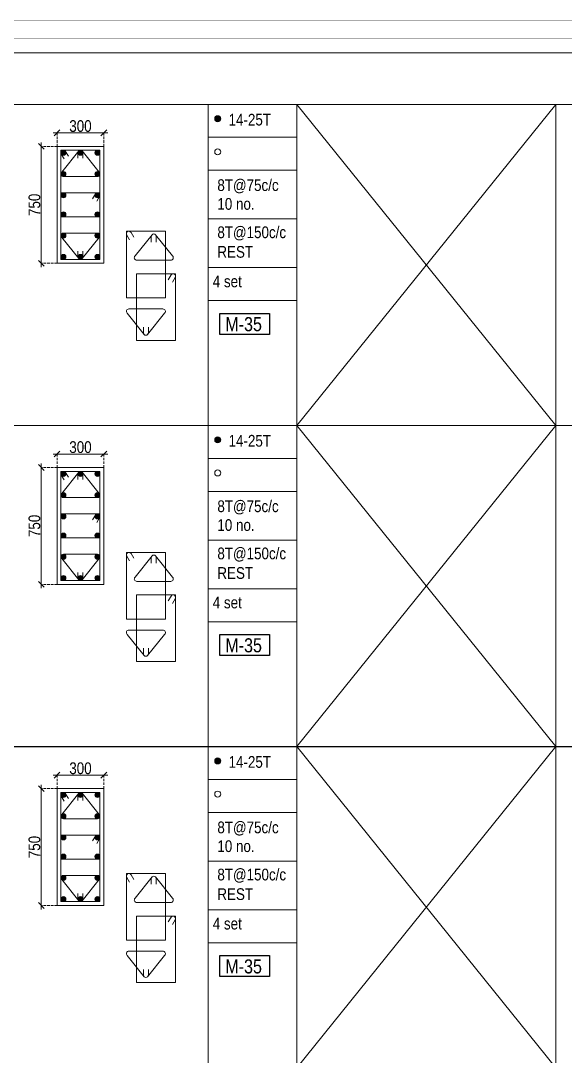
# Model space of a CAD drawing. Header units: millimetres. Extents: x 1112055 to 3390982, y -148532 to 766891.
# Drawn here: x 2335047 to 2349008, y 652030 to 678602 of the extents above; entities that cross this region are included whole.
import ezdxf
from ezdxf.enums import TextEntityAlignment as Align

# ---------------------------------------------------------------- set-up
doc = ezdxf.new("R2010")
doc.units = ezdxf.units.MM
doc.header["$PDMODE"] = 35
doc.header["$PDSIZE"] = -25
doc.linetypes.add('DASHED2', pattern=[0.375, 0.25, -0.125])
doc.linetypes.add('Hidden', pattern=[9.525, 6.35, -3.175])
for name, color, linetype, lineweight in [('B COL. SIZE DIM', 220, 'Continuous', 25), ('B COLSCH', 204, 'Continuous', 20), ('B COLUMN', 1, 'Hidden', 9), ('B STEEL', 34, 'Continuous', 15), ('B TITLE BLOCK', 250, 'Continuous', 0)]:
    doc.layers.add(name, color=color, linetype=linetype, lineweight=lineweight)
doc.layers.add('B TEXT', color=7, linetype='Continuous')
doc.styles.add('dim inside', font='romans.shx', dxfattribs={"width": 0.8, "height": 125})
doc.styles.add('SWINC', font='swissc.ttf')
doc.dimstyles.new('dim inside', dxfattribs={"dimtxt": 125, "dimasz": 100, "dimexe": 0, "dimexo": 0, "dimgap": 10, "dimtad": 0, "dimdec": 0, "dimzin": 0, "dimdsep": 46, "dimtxsty": 'dim inside', "dimblk": 'SMALL', "dimcen": 0.09, "dimadec": 0, "dimazin": 0, "dimtfac": 1, "dimtdec": 0, "dimtofl": 0, "dimtmove": 0, "dimatfit": 3, "dimfxl": 1, "dimtolj": 1, "dimtzin": 0, "dimarcsym": 2})

# ---------------------------------------------------------------- blocks, each defined once
blk = doc.blocks.new('_Oblique')
at = {"color": 0, "linetype": 'ByBlock', "lineweight": -2}
blk.add_line((-0.5, -0.5), (0.5, 0.5), dxfattribs=at)
blk = doc.blocks.new('*D3166')
at = {"layer": 'B COL. SIZE DIM', "color": 250, "lineweight": 9, "ltscale": 250, "transparency": 16777216}
blk.add_line((2335878, 659244), (2337278, 659244), dxfattribs=at)
at = {"layer": 'B COL. SIZE DIM', "color": 250, "linetype": 'DASHED2', "lineweight": 9, "ltscale": 250, "transparency": 16777216}
for p, q in [((2335978, 658899), (2335978, 659244)), ((2337178, 658899), (2337178, 659244))]:
    blk.add_line(p, q, dxfattribs=at)
at = {"layer": 'Defpoints', "color": 0, "transparency": 16777216}
for p in [(2337178, 659244), (2335978, 658899), (2337178, 658899)]:
    blk.add_point(p, dxfattribs=at)
at = {"layer": 'B COL. SIZE DIM', "color": 250, "lineweight": 9, "transparency": 16777216, "xscale": 150, "yscale": 150, "zscale": 150, "rotation": 180}
blk.add_blockref('_Oblique', (2335978, 659244), dxfattribs=at)
at = {"layer": 'B COL. SIZE DIM', "color": 250, "lineweight": 9, "transparency": 16777216, "xscale": 150, "yscale": 150, "zscale": 150}
blk.add_blockref('_Oblique', (2337178, 659244), dxfattribs=at)
at = {"layer": 'B COL. SIZE DIM', "color": 6, "transparency": 16777216, "insert": (2336578, 659419), "char_height": 300, "attachment_point": 5, "style": 'SWINC'}
blk.add_mtext('\\A1;300', dxfattribs=at)
blk = doc.blocks.new('*D3167')
at = {"layer": 'B COL. SIZE DIM', "color": 250, "lineweight": 9, "ltscale": 250, "transparency": 16777216}
blk.add_line((2335574, 658999), (2335574, 655799), dxfattribs=at)
at = {"layer": 'B COL. SIZE DIM', "color": 250, "linetype": 'DASHED2', "lineweight": 9, "ltscale": 250, "transparency": 16777216}
for p, q in [((2335978, 658899), (2335574, 658899)), ((2335978, 655899), (2335574, 655899))]:
    blk.add_line(p, q, dxfattribs=at)
at = {"layer": 'Defpoints', "color": 0, "transparency": 16777216}
for p in [(2335978, 658899), (2335574, 655899), (2335978, 655899)]:
    blk.add_point(p, dxfattribs=at)
at = {"layer": 'B COL. SIZE DIM', "color": 250, "lineweight": 9, "transparency": 16777216, "xscale": 150, "yscale": 150, "zscale": 150}
for p, rotation in [((2335574, 658899), 90), ((2335574, 655899), 270)]:
    blk.add_blockref('_Oblique', p, dxfattribs=dict(at, rotation=rotation))
at = {"layer": 'B COL. SIZE DIM', "color": 6, "transparency": 16777216, "insert": (2335399, 657399), "char_height": 300, "attachment_point": 5, "rotation": 90, "style": 'SWINC'}
blk.add_mtext('\\A1;750', dxfattribs=at)
blk = doc.blocks.new('*D3168')
at = {"layer": 'B COL. SIZE DIM', "color": 250, "lineweight": 9, "ltscale": 250, "transparency": 16777216}
blk.add_line((2335878, 667484), (2337278, 667484), dxfattribs=at)
at = {"layer": 'B COL. SIZE DIM', "color": 250, "linetype": 'DASHED2', "lineweight": 9, "ltscale": 250, "transparency": 16777216}
for p, q in [((2335978, 667139), (2335978, 667484)), ((2337178, 667139), (2337178, 667484))]:
    blk.add_line(p, q, dxfattribs=at)
at = {"layer": 'Defpoints', "color": 0, "transparency": 16777216}
for p in [(2337178, 667484), (2335978, 667139), (2337178, 667139)]:
    blk.add_point(p, dxfattribs=at)
at = {"layer": 'B COL. SIZE DIM', "color": 250, "lineweight": 9, "transparency": 16777216, "xscale": 150, "yscale": 150, "zscale": 150, "rotation": 180}
blk.add_blockref('_Oblique', (2335978, 667484), dxfattribs=at)
at = {"layer": 'B COL. SIZE DIM', "color": 250, "lineweight": 9, "transparency": 16777216, "xscale": 150, "yscale": 150, "zscale": 150}
blk.add_blockref('_Oblique', (2337178, 667484), dxfattribs=at)
at = {"layer": 'B COL. SIZE DIM', "color": 6, "transparency": 16777216, "insert": (2336578, 667659), "char_height": 300, "attachment_point": 5, "style": 'SWINC'}
blk.add_mtext('\\A1;300', dxfattribs=at)
blk = doc.blocks.new('*D3169')
at = {"layer": 'B COL. SIZE DIM', "color": 250, "lineweight": 9, "ltscale": 250, "transparency": 16777216}
blk.add_line((2335574, 667239), (2335574, 664039), dxfattribs=at)
at = {"layer": 'B COL. SIZE DIM', "color": 250, "linetype": 'DASHED2', "lineweight": 9, "ltscale": 250, "transparency": 16777216}
for p, q in [((2335978, 667139), (2335574, 667139)), ((2335978, 664139), (2335574, 664139))]:
    blk.add_line(p, q, dxfattribs=at)
at = {"layer": 'Defpoints', "color": 0, "transparency": 16777216}
for p in [(2335978, 667139), (2335574, 664139), (2335978, 664139)]:
    blk.add_point(p, dxfattribs=at)
at = {"layer": 'B COL. SIZE DIM', "color": 250, "lineweight": 9, "transparency": 16777216, "xscale": 150, "yscale": 150, "zscale": 150}
for p, rotation in [((2335574, 667139), 90), ((2335574, 664139), 270)]:
    blk.add_blockref('_Oblique', p, dxfattribs=dict(at, rotation=rotation))
at = {"layer": 'B COL. SIZE DIM', "color": 6, "transparency": 16777216, "insert": (2335399, 665639), "char_height": 300, "attachment_point": 5, "rotation": 90, "style": 'SWINC'}
blk.add_mtext('\\A1;750', dxfattribs=at)
blk = doc.blocks.new('*D3170')
at = {"layer": 'B COL. SIZE DIM', "color": 250, "lineweight": 9, "ltscale": 250, "transparency": 16777216}
blk.add_line((2335878, 675723), (2337278, 675723), dxfattribs=at)
at = {"layer": 'B COL. SIZE DIM', "color": 250, "linetype": 'DASHED2', "lineweight": 9, "ltscale": 250, "transparency": 16777216}
for p, q in [((2335978, 675378), (2335978, 675723)), ((2337178, 675378), (2337178, 675723))]:
    blk.add_line(p, q, dxfattribs=at)
at = {"layer": 'Defpoints', "color": 0, "transparency": 16777216}
for p in [(2337178, 675723), (2335978, 675378), (2337178, 675378)]:
    blk.add_point(p, dxfattribs=at)
at = {"layer": 'B COL. SIZE DIM', "color": 250, "lineweight": 9, "transparency": 16777216, "xscale": 150, "yscale": 150, "zscale": 150, "rotation": 180}
blk.add_blockref('_Oblique', (2335978, 675723), dxfattribs=at)
at = {"layer": 'B COL. SIZE DIM', "color": 250, "lineweight": 9, "transparency": 16777216, "xscale": 150, "yscale": 150, "zscale": 150}
blk.add_blockref('_Oblique', (2337178, 675723), dxfattribs=at)
at = {"layer": 'B COL. SIZE DIM', "color": 6, "transparency": 16777216, "insert": (2336578, 675898), "char_height": 300, "attachment_point": 5, "style": 'SWINC'}
blk.add_mtext('\\A1;300', dxfattribs=at)
blk = doc.blocks.new('*D3171')
at = {"layer": 'B COL. SIZE DIM', "color": 250, "lineweight": 9, "ltscale": 250, "transparency": 16777216}
blk.add_line((2335574, 675478), (2335574, 672278), dxfattribs=at)
at = {"layer": 'B COL. SIZE DIM', "color": 250, "linetype": 'DASHED2', "lineweight": 9, "ltscale": 250, "transparency": 16777216}
for p, q in [((2335978, 675378), (2335574, 675378)), ((2335978, 672378), (2335574, 672378))]:
    blk.add_line(p, q, dxfattribs=at)
at = {"layer": 'Defpoints', "color": 0, "transparency": 16777216}
for p in [(2335978, 675378), (2335574, 672378), (2335978, 672378)]:
    blk.add_point(p, dxfattribs=at)
at = {"layer": 'B COL. SIZE DIM', "color": 250, "lineweight": 9, "transparency": 16777216, "xscale": 150, "yscale": 150, "zscale": 150}
for p, rotation in [((2335574, 675378), 90), ((2335574, 672378), 270)]:
    blk.add_blockref('_Oblique', p, dxfattribs=dict(at, rotation=rotation))
at = {"layer": 'B COL. SIZE DIM', "color": 6, "transparency": 16777216, "insert": (2335399, 673878), "char_height": 300, "attachment_point": 5, "rotation": 90, "style": 'SWINC'}
blk.add_mtext('\\A1;750', dxfattribs=at)

msp = doc.modelspace()

# ---------------------------------------------------------------- hatches: boundary and pattern name
at = {"layer": 'B STEEL', "lineweight": 9, "ltscale": 0.5}
h = msp.add_hatch(color=34, dxfattribs=at)
edge = h.paths.add_edge_path()
edge.add_arc((2340096.4, 676087.6), 76.8, 0, 360)
h = msp.add_hatch(color=34, dxfattribs=at)
edge = h.paths.add_edge_path()
edge.add_arc((2336142.1, 675214.5), 64, 0, 360)
at = {"layer": 'B STEEL'}
h = msp.add_hatch(color=34, dxfattribs=at)
edge = h.paths.add_edge_path()
edge.add_arc((2336578.1, 675214.5), 64, 0, 360)
at = {"layer": 'B STEEL', "lineweight": 9, "ltscale": 0.5}
h = msp.add_hatch(color=34, dxfattribs=at)
edge = h.paths.add_edge_path()
edge.add_arc((2337014, 675214.5), 64, 180, 540, ccw=False)
at = {"layer": 'B STEEL'}
h = msp.add_hatch(color=34, dxfattribs=at)
edge = h.paths.add_edge_path()
edge.add_arc((2336142.1, 674669.1), 64, 0, 360)
h = msp.add_hatch(color=34, dxfattribs=at)
edge = h.paths.add_edge_path()
edge.add_arc((2337014, 674669.1), 64, 0, 360)
h = msp.add_hatch(color=34, dxfattribs=at)
edge = h.paths.add_edge_path()
edge.add_arc((2336142.1, 674123.8), 64, 0, 360)
h = msp.add_hatch(color=34, dxfattribs=at)
edge = h.paths.add_edge_path()
edge.add_arc((2337014, 674123.8), 64, 0, 360)
h = msp.add_hatch(color=34, dxfattribs=at)
edge = h.paths.add_edge_path()
edge.add_arc((2336142.1, 673633.2), 64, 0, 360)
h = msp.add_hatch(color=34, dxfattribs=at)
edge = h.paths.add_edge_path()
edge.add_arc((2337014, 673633.2), 64, 0, 360)
h = msp.add_hatch(color=34, dxfattribs=at)
edge = h.paths.add_edge_path()
edge.add_arc((2336142.1, 673087.8), 64, 0, 360)
h = msp.add_hatch(color=34, dxfattribs=at)
edge = h.paths.add_edge_path()
edge.add_arc((2337014, 673087.8), 64, 0, 360)
at = {"layer": 'B STEEL', "lineweight": 9, "ltscale": 0.5}
h = msp.add_hatch(color=34, dxfattribs=at)
edge = h.paths.add_edge_path()
edge.add_arc((2336142.1, 672542.5), 64, 0, 360, ccw=False)
at = {"layer": 'B STEEL'}
h = msp.add_hatch(color=34, dxfattribs=at)
edge = h.paths.add_edge_path()
edge.add_arc((2336578.1, 672542.5), 64, 0, 360)
at = {"layer": 'B STEEL', "lineweight": 9, "ltscale": 0.5}
h = msp.add_hatch(color=34, dxfattribs=at)
edge = h.paths.add_edge_path()
edge.add_arc((2337014, 672542.5), 64, -180, 180)
h = msp.add_hatch(color=34, dxfattribs=at)
edge = h.paths.add_edge_path()
edge.add_arc((2340096.4, 667847.8), 76.8, 0, 360)
h = msp.add_hatch(color=34, dxfattribs=at)
edge = h.paths.add_edge_path()
edge.add_arc((2336142.1, 666974.6), 64, 0, 360)
at = {"layer": 'B STEEL'}
h = msp.add_hatch(color=34, dxfattribs=at)
edge = h.paths.add_edge_path()
edge.add_arc((2336578.1, 666974.6), 64, 0, 360)
at = {"layer": 'B STEEL', "lineweight": 9, "ltscale": 0.5}
h = msp.add_hatch(color=34, dxfattribs=at)
edge = h.paths.add_edge_path()
edge.add_arc((2337014, 666974.6), 64, 180, 540, ccw=False)
at = {"layer": 'B STEEL'}
h = msp.add_hatch(color=34, dxfattribs=at)
edge = h.paths.add_edge_path()
edge.add_arc((2336142.1, 666429.3), 64, 0, 360)
h = msp.add_hatch(color=34, dxfattribs=at)
edge = h.paths.add_edge_path()
edge.add_arc((2337014, 666429.3), 64, 0, 360)
h = msp.add_hatch(color=34, dxfattribs=at)
edge = h.paths.add_edge_path()
edge.add_arc((2336142.1, 665884), 64, 0, 360)
h = msp.add_hatch(color=34, dxfattribs=at)
edge = h.paths.add_edge_path()
edge.add_arc((2337014, 665884), 64, 0, 360)
h = msp.add_hatch(color=34, dxfattribs=at)
edge = h.paths.add_edge_path()
edge.add_arc((2336142.1, 665393.3), 64, 0, 360)
h = msp.add_hatch(color=34, dxfattribs=at)
edge = h.paths.add_edge_path()
edge.add_arc((2337014, 665393.3), 64, 0, 360)
h = msp.add_hatch(color=34, dxfattribs=at)
edge = h.paths.add_edge_path()
edge.add_arc((2336142.1, 664848), 64, 0, 360)
h = msp.add_hatch(color=34, dxfattribs=at)
edge = h.paths.add_edge_path()
edge.add_arc((2337014, 664848), 64, 0, 360)
at = {"layer": 'B STEEL', "lineweight": 9, "ltscale": 0.5}
h = msp.add_hatch(color=34, dxfattribs=at)
edge = h.paths.add_edge_path()
edge.add_arc((2336142.1, 664302.7), 64, 0, 360, ccw=False)
at = {"layer": 'B STEEL'}
h = msp.add_hatch(color=34, dxfattribs=at)
edge = h.paths.add_edge_path()
edge.add_arc((2336578.1, 664302.7), 64, 0, 360)
at = {"layer": 'B STEEL', "lineweight": 9, "ltscale": 0.5}
h = msp.add_hatch(color=34, dxfattribs=at)
edge = h.paths.add_edge_path()
edge.add_arc((2337014, 664302.7), 64, -180, 180)
h = msp.add_hatch(color=34, dxfattribs=at)
edge = h.paths.add_edge_path()
edge.add_arc((2340096.4, 659608), 76.8, 0, 360)
h = msp.add_hatch(color=34, dxfattribs=at)
edge = h.paths.add_edge_path()
edge.add_arc((2336142.1, 658734.8), 64, 0, 360)
at = {"layer": 'B STEEL'}
h = msp.add_hatch(color=34, dxfattribs=at)
edge = h.paths.add_edge_path()
edge.add_arc((2336578.1, 658734.8), 64, 0, 360)
at = {"layer": 'B STEEL', "lineweight": 9, "ltscale": 0.5}
h = msp.add_hatch(color=34, dxfattribs=at)
edge = h.paths.add_edge_path()
edge.add_arc((2337014, 658734.8), 64, 180, 540, ccw=False)
at = {"layer": 'B STEEL'}
h = msp.add_hatch(color=34, dxfattribs=at)
edge = h.paths.add_edge_path()
edge.add_arc((2336142.1, 658189.4), 64, 0, 360)
h = msp.add_hatch(color=34, dxfattribs=at)
edge = h.paths.add_edge_path()
edge.add_arc((2337014, 658189.4), 64, 0, 360)
h = msp.add_hatch(color=34, dxfattribs=at)
edge = h.paths.add_edge_path()
edge.add_arc((2336142.1, 657644.1), 64, 0, 360)
h = msp.add_hatch(color=34, dxfattribs=at)
edge = h.paths.add_edge_path()
edge.add_arc((2337014, 657644.1), 64, 0, 360)
h = msp.add_hatch(color=34, dxfattribs=at)
edge = h.paths.add_edge_path()
edge.add_arc((2336142.1, 657153.5), 64, 0, 360)
h = msp.add_hatch(color=34, dxfattribs=at)
edge = h.paths.add_edge_path()
edge.add_arc((2337014, 657153.5), 64, 0, 360)
h = msp.add_hatch(color=34, dxfattribs=at)
edge = h.paths.add_edge_path()
edge.add_arc((2336142.1, 656608.1), 64, 0, 360)
h = msp.add_hatch(color=34, dxfattribs=at)
edge = h.paths.add_edge_path()
edge.add_arc((2337014, 656608.1), 64, 0, 360)
at = {"layer": 'B STEEL', "lineweight": 9, "ltscale": 0.5}
h = msp.add_hatch(color=34, dxfattribs=at)
edge = h.paths.add_edge_path()
edge.add_arc((2336142.1, 656062.8), 64, 0, 360, ccw=False)
at = {"layer": 'B STEEL'}
h = msp.add_hatch(color=34, dxfattribs=at)
edge = h.paths.add_edge_path()
edge.add_arc((2336578.1, 656062.8), 64, 0, 360)
at = {"layer": 'B STEEL', "lineweight": 9, "ltscale": 0.5}
h = msp.add_hatch(color=34, dxfattribs=at)
edge = h.paths.add_edge_path()
edge.add_arc((2337014, 656062.8), 64, -180, 180)

# ---------------------------------------------------------------- linework, layer by layer
msp.add_line((2203002.6, 659976.3), (2389841.5, 659976.3))
at = {"layer": 'B COLSCH', "color": 250, "lineweight": 0}
for p, q in [((2203002.6, 677775), (2375997.6, 677775)), ((2203002.6, 676456), (2375997.6, 676456)), ((2339850.1, 676456), (2339850.1, 627016.9)), ((2342124.5, 676456), (2342124.5, 618141.8)), ((2348762.2, 676456), (2348762.2, 618141.8)), ((2339850.1, 675611), (2342124.5, 675611)), ((2339850.1, 674766), (2342124.5, 674766)), ((2339850.1, 673516.2), (2342124.5, 673516.2)), ((2339850.1, 672266.4), (2342124.5, 672266.4)), ((2339850.1, 671421.4), (2342124.5, 671421.4)), ((2203002.6, 668216.1), (2375997.6, 668216.1)), ((2339850.1, 667371.1), (2342124.5, 667371.1)), ((2339850.1, 666526.1), (2342124.5, 666526.1)), ((2339850.1, 665276.3), (2342124.5, 665276.3)), ((2339850.1, 664026.6), (2342124.5, 664026.6)), ((2339850.1, 663181.6), (2342124.5, 663181.6)), ((2203002.6, 659976.3), (2375997.6, 659976.3)), ((2339850.1, 659131.3), (2342124.5, 659131.3)), ((2339850.1, 658286.3), (2342124.5, 658286.3)), ((2339850.1, 657036.5), (2342124.5, 657036.5)), ((2339850.1, 655786.7), (2342124.5, 655786.7)), ((2339850.1, 654941.7), (2342124.5, 654941.7))]:
    msp.add_line(p, q, dxfattribs=at)
for points in [[(2348762.2, 643496.6), (2342124.5, 651736.4), (2348762.2, 659976.3), (2342124.5, 668216.1), (2348762.2, 676456)], [(2342124.5, 643496.6), (2348762.2, 651736.4), (2342124.5, 659976.3), (2348762.2, 668216.1), (2342124.5, 676456)]]:
    msp.add_lwpolyline(points, dxfattribs=at)
at = {"layer": 'B COLUMN', "color": 1, "linetype": 'ByBlock', "lineweight": 20}
for points in [[(2335978.1, 672378.5), (2337178.1, 672378.5), (2337178.1, 675378.5), (2335978.1, 675378.5)], [(2335978.1, 664138.6), (2337178.1, 664138.6), (2337178.1, 667138.6), (2335978.1, 667138.6)], [(2335978.1, 655898.8), (2337178.1, 655898.8), (2337178.1, 658898.8), (2335978.1, 658898.8)]]:
    msp.add_lwpolyline(points, close=True, dxfattribs=at)
at = {"layer": 'B STEEL', "color": 34, "lineweight": 9, "ltscale": 0.5}
for points in [[(2336078.1, 673569.1), (2337078.1, 673569.1), (2337078.1, 675278.5), (2336078.1, 675278.5)], [(2336078.1, 674187.8), (2337078.1, 674187.8), (2337078.1, 672478.5), (2336078.1, 672478.5)], [(2337755.4, 671490.1), (2338755.4, 671490.1), (2338755.4, 673199.4), (2337755.4, 673199.4)], [(2338018, 672108.8), (2339018, 672108.8), (2339018, 670399.4), (2338018, 670399.4)], [(2336078.1, 665329.3), (2337078.1, 665329.3), (2337078.1, 667038.6), (2336078.1, 667038.6)], [(2336078.1, 665948), (2337078.1, 665948), (2337078.1, 664238.6), (2336078.1, 664238.6)], [(2337755.4, 663250.2), (2338755.4, 663250.2), (2338755.4, 664959.6), (2337755.4, 664959.6)], [(2338018, 663868.9), (2339018, 663868.9), (2339018, 662159.6), (2338018, 662159.6)], [(2336078.1, 657089.4), (2337078.1, 657089.4), (2337078.1, 658798.8), (2336078.1, 658798.8)], [(2336078.1, 657708.1), (2337078.1, 657708.1), (2337078.1, 655998.8), (2336078.1, 655998.8)], [(2337755.4, 655010.4), (2338755.4, 655010.4), (2338755.4, 656719.7), (2337755.4, 656719.7)], [(2338018, 655629.1), (2339018, 655629.1), (2339018, 653919.7), (2338018, 653919.7)]]:
    msp.add_lwpolyline(points, close=True, dxfattribs=at)
for points in [[(2336162.3, 675059.4), (2336087.6, 675180.9, -1), (2336196.6, 675248), (2336271.4, 675126.5)], [(2336642.1, 675071.8), (2336642.1, 675214.5, 1), (2336514, 675214.5), (2336514, 675071.8)], [(2336993.8, 673968.8), (2337068.6, 674090.3, 1), (2336959.5, 674157.4), (2336884.7, 674035.9)], [(2337839.6, 672980.4), (2337764.9, 673101.8, -1), (2337873.9, 673168.9), (2337948.7, 673047.5)], [(2338522.6, 672923.5), (2338522.6, 673066.1, 1), (2338394.5, 673066.1), (2338394.5, 672923.5)], [(2336642.1, 672685.1), (2336642.1, 672542.5, -1), (2336514, 672542.5), (2336514, 672685.1)], [(2338933.7, 671889.7), (2339008.5, 672011.2, 1), (2338899.5, 672078.3), (2338824.7, 671956.8)], [(2338319.4, 670739.7), (2338319.4, 670597, -1), (2338191.4, 670597), (2338191.4, 670739.7)], [(2336162.3, 666819.6), (2336087.6, 666941.1, -1), (2336196.6, 667008.2), (2336271.4, 666886.7)], [(2336642.1, 666832), (2336642.1, 666974.6, 1), (2336514, 666974.6), (2336514, 666832)], [(2336993.8, 665728.9), (2337068.6, 665850.4, 1), (2336959.5, 665917.5), (2336884.7, 665796)], [(2337839.6, 664740.5), (2337764.9, 664862, -1), (2337873.9, 664929.1), (2337948.7, 664807.6)], [(2338522.6, 664683.6), (2338522.6, 664826.3, 1), (2338394.5, 664826.3), (2338394.5, 664683.6)], [(2336642.1, 664445.3), (2336642.1, 664302.7, -1), (2336514, 664302.7), (2336514, 664445.3)], [(2338933.7, 663649.9), (2339008.5, 663771.3, 1), (2338899.5, 663838.4), (2338824.7, 663717)], [(2338319.4, 662499.8), (2338319.4, 662357.2, -1), (2338191.4, 662357.2), (2338191.4, 662499.8)], [(2336162.3, 658579.7), (2336087.6, 658701.2, -1), (2336196.6, 658768.3), (2336271.4, 658646.8)], [(2336642.1, 658592.1), (2336642.1, 658734.8, 1), (2336514, 658734.8), (2336514, 658592.1)], [(2336993.8, 657489.1), (2337068.6, 657610.6, 1), (2336959.5, 657677.7), (2336884.7, 657556.2)], [(2337839.6, 656500.7), (2337764.9, 656622.1, -1), (2337873.9, 656689.3), (2337948.7, 656567.8)], [(2338522.6, 656443.8), (2338522.6, 656586.4, 1), (2338394.5, 656586.4), (2338394.5, 656443.8)], [(2336642.1, 656205.5), (2336642.1, 656062.8, -1), (2336514, 656062.8), (2336514, 656205.5)], [(2338933.7, 655410), (2339008.5, 655531.5, 1), (2338899.5, 655598.6), (2338824.7, 655477.1)], [(2338319.4, 654260), (2338319.4, 654117.3, -1), (2338191.4, 654117.3), (2338191.4, 654260)]]:
    msp.add_lwpolyline(points, format="xyb", dxfattribs=at)
for points in [[(2336623.3, 675259.8), (2337059.2, 674714.5, -0.6687154), (2337014, 674605.1), (2336142.1, 674605.1, -0.6687154), (2336096.9, 674714.5), (2336532.9, 675259.8, -0.4133445)], [(2336623.3, 672497.2), (2337059.2, 673042.5, 0.6687154), (2337014, 673151.8), (2336142.1, 673151.8, 0.6687154), (2336096.9, 673042.5), (2336532.9, 672497.2, 0.4133445)], [(2338503.7, 673111.4), (2338939.7, 672566.1, -0.6687154), (2338894.5, 672456.8), (2338022.6, 672456.8, -0.6687154), (2337977.4, 672566.1), (2338413.3, 673111.4, -0.4133445)], [(2338300.6, 670551.7), (2338736.6, 671097, 0.6687154), (2338691.4, 671206.4), (2337819.4, 671206.4, 0.6687154), (2337774.2, 671097), (2338210.2, 670551.7, 0.4133445)], [(2336623.3, 667020), (2337059.2, 666474.6, -0.6687154), (2337014, 666365.3), (2336142.1, 666365.3, -0.6687154), (2336096.9, 666474.6), (2336532.9, 667020, -0.4133445)], [(2336623.3, 664257.3), (2337059.2, 664802.6, 0.6687154), (2337014, 664912), (2336142.1, 664912, 0.6687154), (2336096.9, 664802.6), (2336532.9, 664257.3, 0.4133445)], [(2338503.7, 664871.6), (2338939.7, 664326.3, -0.6687154), (2338894.5, 664216.9), (2338022.6, 664216.9, -0.6687154), (2337977.4, 664326.3), (2338413.3, 664871.6, -0.4133445)], [(2338300.6, 662311.8), (2338736.6, 662857.2, 0.6687154), (2338691.4, 662966.5), (2337819.4, 662966.5, 0.6687154), (2337774.2, 662857.2), (2338210.2, 662311.8, 0.4133445)], [(2336623.3, 658780.1), (2337059.2, 658234.8, -0.6687154), (2337014, 658125.4), (2336142.1, 658125.4, -0.6687154), (2336096.9, 658234.8), (2336532.9, 658780.1, -0.4133445)], [(2336623.3, 656017.5), (2337059.2, 656562.8, 0.6687154), (2337014, 656672.2), (2336142.1, 656672.2, 0.6687154), (2336096.9, 656562.8), (2336532.9, 656017.5, 0.4133445)], [(2338503.7, 656631.7), (2338939.7, 656086.4, -0.6687154), (2338894.5, 655977.1), (2338022.6, 655977.1, -0.6687154), (2337977.4, 656086.4), (2338413.3, 656631.7, -0.4133445)], [(2338300.6, 654072), (2338736.6, 654617.3, 0.6687154), (2338691.4, 654726.7), (2337819.4, 654726.7, 0.6687154), (2337774.2, 654617.3), (2338210.2, 654072, 0.4133445)]]:
    msp.add_lwpolyline(points, format="xyb", close=True, dxfattribs=at)
for centre, radius in [((2340096.4, 676087.6), 76.8), ((2336142.1, 675214.5), 64), ((2336578.1, 675214.5), 64), ((2337014, 675214.5), 64), ((2340096.4, 675237.4), 76.8), ((2336142.1, 674669.1), 64), ((2337014, 674669.1), 64), ((2336142.1, 674123.8), 64), ((2337014, 674123.8), 64), ((2336142.1, 673633.2), 64), ((2337014, 673633.2), 64), ((2336142.1, 673087.8), 64), ((2337014, 673087.8), 64), ((2336142.1, 672542.5), 64), ((2336578.1, 672542.5), 64), ((2337014, 672542.5), 64), ((2340096.4, 667847.8), 76.8), ((2336142.1, 666974.6), 64), ((2336578.1, 666974.6), 64), ((2337014, 666974.6), 64), ((2340096.4, 666997.5), 76.8), ((2336142.1, 666429.3), 64), ((2337014, 666429.3), 64), ((2336142.1, 665884), 64), ((2337014, 665884), 64), ((2336142.1, 665393.3), 64), ((2337014, 665393.3), 64), ((2336142.1, 664848), 64), ((2337014, 664848), 64), ((2336142.1, 664302.7), 64), ((2336578.1, 664302.7), 64), ((2337014, 664302.7), 64), ((2340096.4, 659608), 76.8), ((2336142.1, 658734.8), 64), ((2336578.1, 658734.8), 64), ((2337014, 658734.8), 64), ((2340096.4, 658757.7), 76.8), ((2336142.1, 658189.4), 64), ((2337014, 658189.4), 64), ((2336142.1, 657644.1), 64), ((2337014, 657644.1), 64), ((2336142.1, 657153.5), 64), ((2337014, 657153.5), 64), ((2336142.1, 656608.1), 64), ((2337014, 656608.1), 64), ((2336142.1, 656062.8), 64), ((2336578.1, 656062.8), 64), ((2337014, 656062.8), 64)]:
    msp.add_circle(centre, radius, dxfattribs=at)
at = {"layer": 'B TEXT', "color": 1}
for points in [[(2340153.8, 671092.4), (2341428.4, 671092.4), (2341428.4, 670554.4), (2340153.8, 670554.4)], [(2340153.8, 662852.5), (2341428.4, 662852.5), (2341428.4, 662314.6), (2340153.8, 662314.6)], [(2340153.8, 654612.7), (2341428.4, 654612.7), (2341428.4, 654074.7), (2340153.8, 654074.7)]]:
    msp.add_lwpolyline(points, close=True, dxfattribs=at)
at = {"layer": 'B TITLE BLOCK', "color": 1, "const_width": 10.1}
msp.add_lwpolyline([(2202163.6, 678597.2), (2202163.6, 599270.5), (2390290, 599270.5), (2390290, 678597.2)], close=True, dxfattribs=at)
at = {"layer": 'B TITLE BLOCK', "color": 250, "lineweight": 0, "const_width": 10.1}
msp.add_lwpolyline([(2202612.1, 678148.7), (2202612.1, 599718.9), (2389841.5, 599718.9), (2389841.5, 678148.7)], close=True, dxfattribs=at)

# ---------------------------------------------------------------- texts
at = {"layer": 'B TEXT', "style": 'SWINC'}
for s, p in [('14-25T', (2340374.9, 675913.1)), ('8T@75c/c', (2340088, 674233.2)), ('10 no.', (2340088, 673751.5)), ('8T@150c/c', (2340088, 673023.4)), ('REST', (2340088, 672521)), ('4 set', (2339969.7, 671763.9)), ('14-25T', (2340374.9, 667673.2)), ('8T@75c/c', (2340088, 665993.4)), ('10 no.', (2340088, 665511.6)), ('8T@150c/c', (2340088, 664783.5)), ('REST', (2340088, 664281.1)), ('4 set', (2339969.7, 663524.1)), ('14-25T', (2340374.9, 659433.4)), ('8T@75c/c', (2340088, 657753.6)), ('10 no.', (2340088, 657271.8)), ('8T@150c/c', (2340088, 656543.7)), ('REST', (2340088, 656041.3)), ('4 set', (2339969.7, 655284.2))]:
    msp.add_text(s, height=300, dxfattribs=at).set_placement(p)
at = {"layer": 'B TEXT', "color": 1, "style": 'SWINC'}
for p in [(2340291.2, 670527.9), (2340291.2, 662288), (2340291.2, 654048.2)]:
    msp.add_text('M-35', height=360, dxfattribs=at).set_placement(p, align=Align.BOTTOM_LEFT)

# ---------------------------------------------------------------- dimensions: what is measured, and where the dimension line sits
at = {"layer": 'B COL. SIZE DIM', "color": 250, "ltscale": 250}
for base, p1, p2, picture, middle in [((2337178.1, 675723.4), (2335978.1, 675378.5), (2337178.1, 675378.5), '*D3170', (2336578.1, 675898.4)), ((2337178.1, 667483.6), (2335978.1, 667138.6), (2337178.1, 667138.6), '*D3168', (2336578.1, 667658.6)), ((2337178.1, 659243.7), (2335978.1, 658898.8), (2337178.1, 658898.8), '*D3166', (2336578.1, 659418.7))]:
    dim = msp.add_linear_dim(base=base, p1=p1, p2=p2, dimstyle='dim inside', override={"dimtxt": 300, "dimasz": 150, "dimgap": 25, "dimtad": 3, "dimlfac": 0.25, "dimtxsty": 'SWINC', "dimblk1": 'Oblique', "dimblk2": 'Oblique', "dimsah": 1, "dimdle": 100, "dimclrd": 250, "dimclre": 250, "dimclrt": 6, "dimfxl": 1000, "dimlwd": 9, "dimlwe": 9}, dxfattribs=at)
    dim.commit()
    dim.dimension.update_dxf_attribs({"geometry": picture, "text_midpoint": middle})
for base, p1, p2, picture, middle in [((2335574.2, 672378.5), (2335978.1, 675378.5), (2335978.1, 672378.5), '*D3171', (2335399.2, 673878.5)), ((2335574.2, 664138.6), (2335978.1, 667138.6), (2335978.1, 664138.6), '*D3169', (2335399.2, 665638.6)), ((2335574.2, 655898.8), (2335978.1, 658898.8), (2335978.1, 655898.8), '*D3167', (2335399.2, 657398.8))]:
    dim = msp.add_linear_dim(base=base, p1=p1, p2=p2, angle=90, dimstyle='dim inside', override={"dimtxt": 300, "dimasz": 150, "dimgap": 25, "dimtad": 3, "dimlfac": 0.25, "dimtxsty": 'SWINC', "dimblk1": 'Oblique', "dimblk2": 'Oblique', "dimsah": 1, "dimdle": 100, "dimclrd": 250, "dimclre": 250, "dimclrt": 6, "dimfxl": 1000, "dimlwd": 9, "dimlwe": 9}, dxfattribs=at)
    dim.commit()
    dim.dimension.update_dxf_attribs({"geometry": picture, "text_midpoint": middle})

doc.saveas('drawing.dxf')
